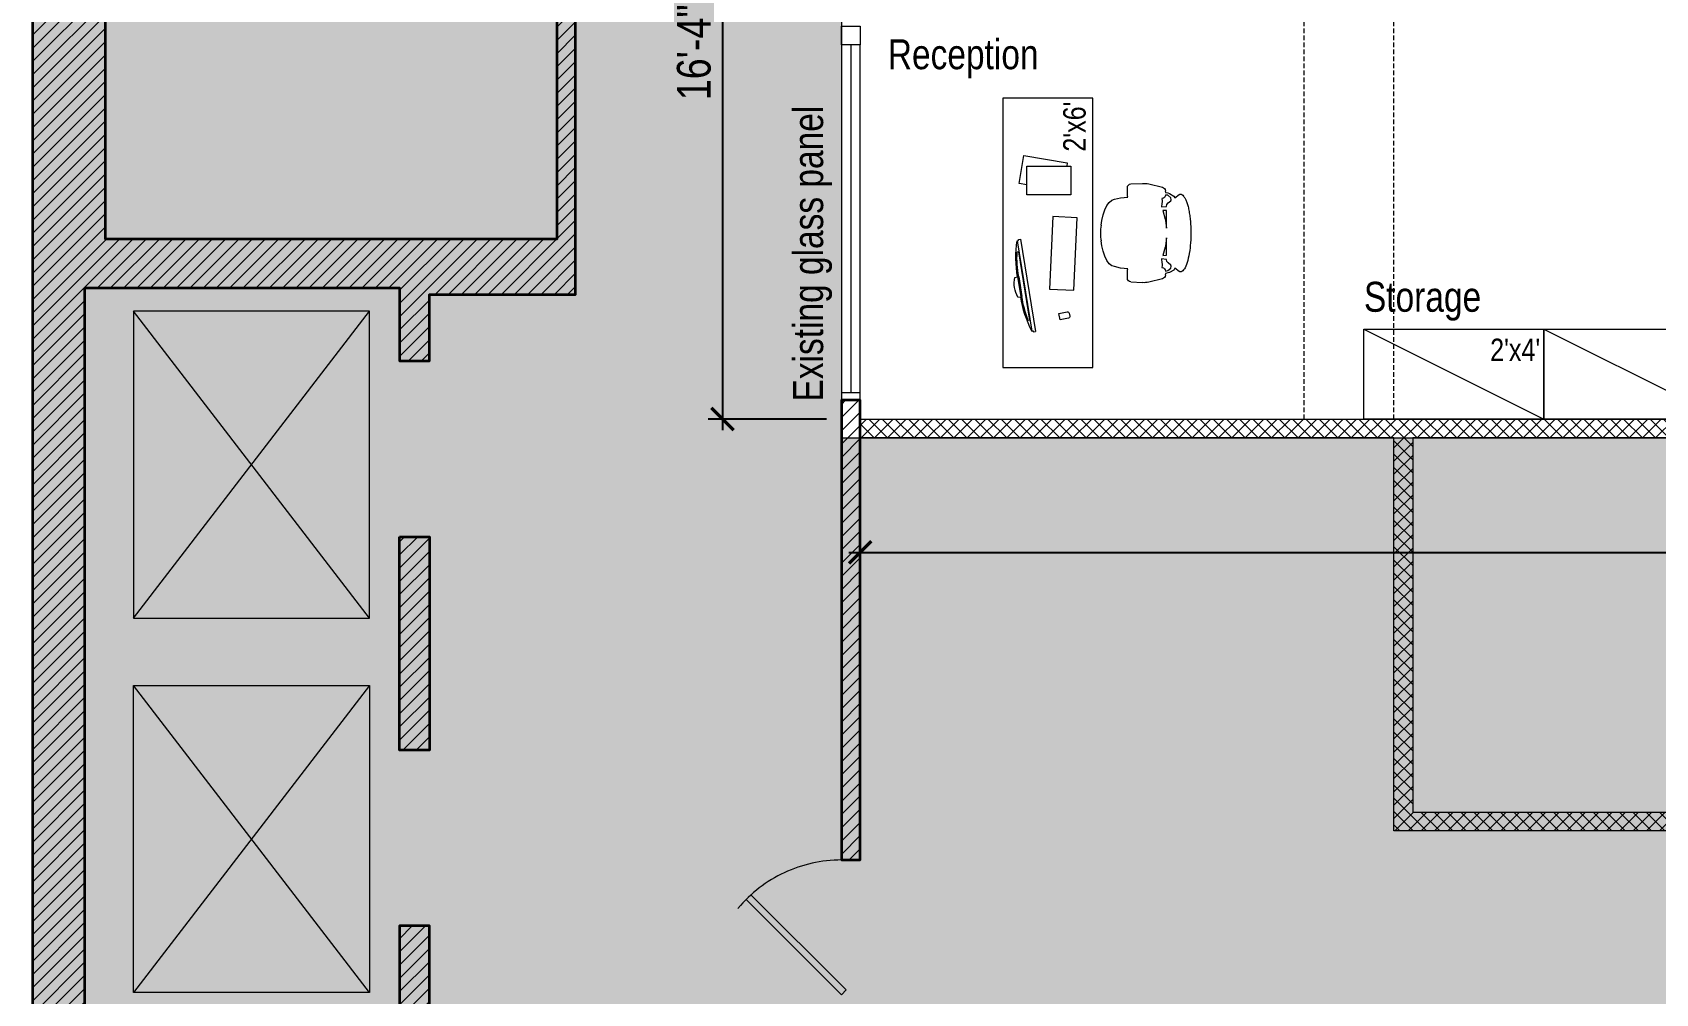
# Model space of a CAD drawing. Header units: inches. Extents: x 2034 to 6496, y 527 to 1995.
# Drawn here: x 4434.4 to 4867.8, y 1134.9 to 1391.7 of the extents above; entities that cross this region are included whole.
import ezdxf

# ---------------------------------------------------------------- set-up
doc = ezdxf.new("R2010")
doc.units = ezdxf.units.IN
doc.header["$LTSCALE"] = 5
doc.header["$MEASUREMENT"] = 0
doc.linetypes.add('HIDDEN', pattern=[0.375, 0.25, -0.125])
doc.layers.get('0').update_dxf_attribs({"linetype": 'CONTINUOUS', "lineweight": 5})
doc.layers.get('DEFPOINTS').update_dxf_attribs({"linetype": 'CONTINUOUS', "lineweight": 5})
for name, color, linetype, lineweight in [('Annotations', 8, 'CONTINUOUS', 5), ('Drywalls', 7, 'CONTINUOUS', 20), ('Framing', 142, 'CONTINUOUS', 13), ('Hatches', 8, 'CONTINUOUS', 5), ('Projections', 157, 'HIDDEN', 5), ('Viewed', 156, 'CONTINUOUS', 9), ('Walls', 7, 'CONTINUOUS', 35)]:
    doc.layers.add(name, color=color, linetype=linetype, lineweight=lineweight)
doc.layers.add('Zones', color=7, linetype='CONTINUOUS', lineweight=5, true_color=0xe3e3e3, transparency=0.7)
doc.styles.get("Standard").update_dxf_attribs({"font": 'arial.ttf', "width": 0.8})
doc.dimstyles.new('ARCH', dxfattribs={"dimscale": 96, "dimtxt": 0.09375, "dimasz": 0.0625, "dimexe": 0.04, "dimexo": 0.09375, "dimgap": 0.03125, "dimtad": 1, "dimdec": 5, "dimrnd": 0.0625, "dimzin": 3, "dimdsep": 46, "dimlunit": 4, "dimtxsty": 'Standard', "dimblk": 'OBLIQUE', "dimblk1": 'ARCHTICK', "dimblk2": 'ARCHTICK', "dimsah": 1, "dimcen": 0.03125, "dimdle": 0.03125, "dimclrd": 256, "dimclre": 256, "dimclrt": 256, "dimazin": 0, "dimtfac": 1, "dimtmove": 2, "dimatfit": 3, "dimldrblk": 'ARO14', "dimfxl": 0.3, "dimfxlon": 1, "dimfrac": 2, "dimarcsym": 0})
pattern_1 = [(45, (2400, 4e-14), (-1.767767, 1.767767), [])]

# ---------------------------------------------------------------- blocks, each defined once
blk = doc.blocks.new('DR1H45')
at = {"color": 0, "linetype": 'ByBlock', "lineweight": -2}
for p, q in [((-0.5, 0), (0.207, 0.707)), ((-0.465, -0.035), (0.242, 0.672)), ((0.207, 0.707), (0.242, 0.672)), ((-0.5, 0), (-0.465, -0.035))]:
    blk.add_line(p, q, dxfattribs=at)
at = {"layer": 'Projections'}
blk.add_arc((-0.5, 0), 1, 0, 50.1944, dxfattribs=at)
blk = doc.blocks.new('_ArchTick')
at = {"const_width": 0.15}
blk.add_lwpolyline([(-0.5, -0.5), (0.5, 0.5)], dxfattribs=at)
blk = doc.blocks.new('*D64')
at = {"layer": 'Annotations', "lineweight": -2, "transparency": 16777216}
for p, q in [((4618.66, 1487.41), (4618.66, 1285.41)), ((4646.44, 1484.41), (4614.82, 1484.41)), ((4646.44, 1288.41), (4614.82, 1288.41))]:
    blk.add_line(p, q, dxfattribs=at)
at = {"layer": 'DEFPOINTS', "color": 0, "transparency": 16777216}
for p in [(4655.44, 1484.41), (4618.66, 1288.41), (4655.44, 1288.41)]:
    blk.add_point(p, dxfattribs=at)
at = {"layer": 'Annotations', "lineweight": -2, "transparency": 16777216, "xscale": 6, "yscale": 6, "zscale": 6}
for p, rotation in [((4618.66, 1484.41), 90), ((4618.66, 1288.41), 270)]:
    blk.add_blockref('_ArchTick', p, dxfattribs=dict(at, rotation=rotation))
at = {"layer": 'Annotations', "transparency": 16777216, "insert": (4611.06, 1386.41), "char_height": 9, "attachment_point": 5, "rotation": 90}
blk.add_mtext('16\'-4"', dxfattribs=at)
blk = doc.blocks.new('_Oblique')
at = {"lineweight": -2}
blk.add_line((-0.5, -0.5), (0.5, 0.5), dxfattribs=at)
blk = doc.blocks.new('ARO14')
blk.add_line((0, 0), (-1.021, 0))
at = {"const_width": 0.0625}
blk.add_lwpolyline([(-0.77, 0.468), (0, 0), (-0.77, -0.468)], dxfattribs=at)
blk = doc.blocks.new('*D69')
at = {"layer": 'Annotations', "lineweight": -2, "transparency": 16777216}
for p, q in [((4655.44, 1279.41), (4655.44, 1248.95)), ((5257.44, 1279.41), (5257.44, 1248.95)), ((4652.44, 1252.79), (5260.44, 1252.79))]:
    blk.add_line(p, q, dxfattribs=at)
at = {"layer": 'DEFPOINTS', "color": 0, "transparency": 16777216}
for p in [(4655.44, 1288.41), (5257.44, 1288.41), (5257.44, 1252.79)]:
    blk.add_point(p, dxfattribs=at)
at = {"layer": 'Annotations', "lineweight": -2, "transparency": 16777216, "xscale": 6, "yscale": 6, "zscale": 6, "rotation": 180}
blk.add_blockref('_ArchTick', (4655.44, 1252.79), dxfattribs=at)
at = {"layer": 'Annotations', "lineweight": -2, "transparency": 16777216, "xscale": 6, "yscale": 6, "zscale": 6}
blk.add_blockref('_ArchTick', (5257.44, 1252.79), dxfattribs=at)
at = {"layer": 'Annotations', "transparency": 16777216, "insert": (4964.5, 1260.39), "char_height": 9, "attachment_point": 5}
blk.add_mtext('50\'-2"', dxfattribs=at)
blk = doc.blocks.new('storage')
blk.add_line((0, 24), (48, 0))
blk.add_lwpolyline([(0, 0), (0, 24), (48, 24), (48, 0)], close=True)
at = {"layer": 'Annotations', "insert": (33.68, 21.49), "char_height": 6, "width": 60.9989, "attachment_point": 1}
blk.add_mtext("{2'x4'}", dxfattribs=at)
blk = doc.blocks.new('herman miller')
at = {"color": 0, "linetype": 'ByBlock', "lineweight": -2}
for p, q in [((2066, 3309), (2035, 3333)), ((2071, 3322), (2066, 3309)), ((2101, 3339), (2071, 3322)), ((2090, 3296), (2092, 3309)), ((2092, 3309), (2113, 3327)), ((2113, 3343), (2101, 3339)), ((2129, 3346), (2113, 3343)), ((2113, 3327), (2129, 3329)), ((2130, 3358), (2129, 3346)), ((2242, 3404), (2149, 3382)), ((2154, 3304), (2151, 3291)), ((2363, 3404), (2285, 3408)), ((2433, 3309), (2384, 3314)), ((2387, 3326), (2387, 3379)), ((2475, 3300), (2433, 3309)), ((2092, 3289), (2090, 3296)), ((2111, 3275), (2092, 3289)), ((2120, 3264), (2111, 3275)), ((2121, 3251), (2120, 3264)), ((2155, 3248), (2121, 3251)), ((2121, 3223), (2147, 3224)), ((2122, 3104), (2121, 3223)), ((2147, 3224), (2130, 3166)), ((2151, 3291), (2151, 3288)), ((2151, 3288), (2154, 3267)), ((2154, 3267), (2155, 3254)), ((2155, 3254), (2155, 3248)), ((2493, 3293), (2475, 3300)), ((2510, 3279), (2493, 3293)), ((2526, 3257), (2510, 3279)), ((2540, 3229), (2526, 3257)), ((2551, 3195), (2540, 3229)), ((2560, 3157), (2551, 3195)), ((2129, 3157), (2122, 3104)), ((2130, 3166), (2129, 3157)), ((2564, 3125), (2560, 3157)), ((2121, 2920), (2122, 3038)), ((2122, 3038), (2129, 2985)), ((2129, 2985), (2130, 2976)), ((2130, 2976), (2147, 2918)), ((2551, 2947), (2560, 2985)), ((2560, 2985), (2564, 3017)), ((2092, 2853), (2111, 2868)), ((2111, 2868), (2120, 2878)), ((2120, 2878), (2121, 2891)), ((2147, 2918), (2121, 2920)), ((2121, 2891), (2155, 2895)), ((2154, 2875), (2151, 2854)), ((2155, 2888), (2154, 2875)), ((2155, 2895), (2155, 2888)), ((2493, 2849), (2510, 2863)), ((2510, 2863), (2526, 2885)), ((2526, 2885), (2540, 2913)), ((2540, 2913), (2551, 2947)), ((2035, 2810), (2066, 2833)), ((2066, 2833), (2071, 2820)), ((2071, 2820), (2101, 2803)), ((2090, 2846), (2092, 2853)), ((2092, 2833), (2090, 2846)), ((2113, 2816), (2092, 2833)), ((2101, 2803), (2113, 2800)), ((2129, 2813), (2113, 2816)), ((2113, 2800), (2129, 2796)), ((2129, 2796), (2130, 2784)), ((2149, 2760), (2242, 2738)), ((2151, 2854), (2151, 2851)), ((2151, 2851), (2154, 2838)), ((2384, 2828), (2433, 2833)), ((2387, 2764), (2387, 2816)), ((2433, 2833), (2475, 2843)), ((2475, 2843), (2493, 2849)), ((2285, 2734), (2363, 2738))]:
    blk.add_line(p, q, dxfattribs=at)
for centre, radius, start, end in [((2028, 3323), 11.4, 52.4809, 89.3775), ((2154, 3330), 25.4, 181.636, 262.725), ((2155, 3357), 25.4, 103.3925, 178.698), ((2154, 3330), 25.4, 262.725, 269.798), ((2277, 3256), 152, 87.0643, 103.3925), ((2362, 3379), 25.4, 0, 87.0643), ((2362, 3326), 25.4, 332.4862, 0), ((2135, 3071), 432, 352.8004, 7.1996), ((2028, 2819), 11.4, 270.6225, 307.5191), ((2154, 2812), 25.4, 97.275, 178.364), ((2155, 2785), 25.4, 181.302, 256.6075), ((2154, 2812), 25.4, 90.202, 97.275), ((2362, 2764), 25.4, 272.9357, 0), ((2362, 2816), 25.4, 0, 27.5138), ((2277, 2886), 152, 256.6075, 272.9357)]:
    blk.add_arc(centre, radius, start, end, dxfattribs=at)
blk.add_open_spline([(2028, 3335), (2025, 3335), (2017, 3333), (2006, 3323), (1996, 3307), (1986, 3285), (1977, 3258), (1970, 3227), (1964, 3191), (1958, 3140), (1956, 3085), (1957, 3030), (1961, 2976), (1969, 2913), (1986, 2854), (2002, 2822), (2017, 2810), (2025, 2807), (2028, 2807)], degree=3, knots=[0, 0, 0, 0, 0.05, 0.1, 0.15, 0.2, 0.25, 0.3, 0.35, 0.4, 0.5, 0.55, 0.6, 0.7, 0.8, 0.9, 0.95, 1, 1, 1, 1], dxfattribs=at)
blk = doc.blocks.new('monitor')
at = {"color": 0, "linetype": 'ByBlock', "lineweight": -2}
for p, q in [((-12.52, 0.6), (-12.52, 0)), ((-12.52, 0.6), (-12.52, 0)), ((-12.22, 0.6), (-12.52, 0.6)), ((-12.52, 0), (12.52, 0)), ((-12.22, 0.95), (12.22, 0.95)), ((-12.22, 0.95), (-12.22, 0.6)), ((-9.24, 1.1), (-9.24, 1.45)), ((-9.24, 1.1), (-9.24, 1.45)), ((-9.24, 1.1), (9.24, 1.1)), ((-2.68, 3.17), (-2.68, 2.38)), ((-2.68, 2.38), (2.68, 2.38)), ((-2.68, 2.09), (2.68, 2.09)), ((2.68, 3.17), (2.68, 2.38)), ((9.24, 1.1), (9.24, 1.45)), ((12.22, 0.95), (12.22, 0.6)), ((12.22, 0.6), (12.52, 0.6)), ((12.52, 0.6), (12.52, 0))]:
    blk.add_line(p, q, dxfattribs=at)
for centre, radius, start, end in [((-3.23, -26.48), 28.87, 88.9181, 108.1434), ((-3.23, -26.48), 28.58, 88.9181, 102.1432), ((0, -3.88), 7.54, 69.1704, 110.8296), ((3.23, -26.48), 28.87, 71.8566, 91.0819), ((3.23, -26.48), 28.58, 77.8568, 91.0819)]:
    blk.add_arc(centre, radius, start, end, dxfattribs=at)
blk = doc.blocks.new('office single')
at = {"color": 0, "linetype": 'ByBlock', "lineweight": -2}
for points in [[(0, 0), (0, 24), (72, 24), (72, 0)], [(53.78, 18.15), (46.2, 18.15), (46.2, 6.36), (53.78, 6.36)]]:
    blk.add_lwpolyline(points, close=True, dxfattribs=at)
at = {"color": 0, "linetype": 'ByBlock', "lineweight": -2, "flags": 128}
blk.add_lwpolyline([(13.22, 17.48), (12.78, 15.28), (14.43, 14.94), (14.87, 17.14, 0.414214), (14.51, 17.68), (13.76, 17.84, 0.414214)], format="xyb", close=True, dxfattribs=at)
blk.add_lwpolyline([(40.04, 19.76), (40.33, 13.32), (20.99, 12.46), (20.71, 18.9)], close=True, dxfattribs=at)
at = {"color": 0, "linetype": 'ByBlock', "lineweight": -2}
blk.add_lwpolyline([(48.86, 6.36), (49.2, 4.3), (56.68, 5.55), (54.75, 17.17), (53.78, 17.01)], dxfattribs=at)
at = {"color": 0, "linetype": 'ByBlock', "lineweight": -2, "xscale": 0.03937007874015748, "yscale": 0.03937007874015748, "zscale": 0.03937007874015748, "rotation": 270}
blk.add_blockref('herman miller', (-84.95, 127.19), dxfattribs=at)
at = {"color": 0, "linetype": 'ByBlock', "lineweight": -2, "rotation": 170.8111639226411}
blk.add_blockref('monitor', (21.97, 6.69), dxfattribs=at)
at = {"layer": 'Annotations', "extrusion": (0, 0, -1), "insert": (57.7, 16.07), "char_height": 6, "width": 60.9989, "attachment_point": 1, "text_direction": (1, 0, 0)}
blk.add_mtext("{2'x6'}", dxfattribs=at)

msp = doc.modelspace()

# ---------------------------------------------------------------- hatches: boundary and pattern name
at = {"layer": 'Hatches'}
h = msp.add_hatch(dxfattribs=at)
h.set_pattern_fill('ANSI31', color=256, scale=20, style=0)
h.set_pattern_definition(pattern_1)
h.paths.add_polyline_path([(4451.443411, 776.975537), (4451.443411, 847.100537), (4469.76143, 847.100537), (4469.76143, 872.964498), (4579.443411, 872.964498), (4579.443411, 1026.714498), (4609.943411, 1026.714498), (4609.943411, 1031.714498), (4579.443411, 1031.714498), (4579.443411, 1068.964498), (4570.443411, 1068.964498), (4570.443411, 1066.964498), (4567.443411, 1066.964498), (4567.443411, 886.214498), (4447.443411, 886.214498), (4447.443411, 1117.214498), (4567.443411, 1117.214498), (4567.443411, 1110.964498), (4570.443411, 1110.964498), (4570.443411, 1108.964498), (4579.443411, 1108.964498), (4579.443411, 1126.464498), (4540.443411, 1126.464498), (4540.443411, 1152.964498), (4532.443411, 1152.964498), (4532.443411, 1128.964498), (4448.443411, 1128.964498), (4448.443411, 1323.464498), (4532.443411, 1323.464498), (4532.443411, 1303.964498), (4540.443411, 1303.964498), (4540.443411, 1321.714498), (4579.443411, 1321.714498), (4579.443411, 1417.714498), (4574.443411, 1417.714498), (4574.443411, 1401.464498), (4453.943411, 1401.464498), (4453.943411, 1452.464498), (4574.443411, 1452.464498), (4574.443411, 1449.714498), (4579.443411, 1449.714498), (4579.443411, 1475.464498), (4574.443411, 1475.464498), (4574.443411, 1457.464498), (4453.943411, 1457.464498), (4453.943411, 1564.214498), (4574.443411, 1564.214498), (4574.443411, 1507.464498), (4579.443411, 1507.464498), (4579.443411, 1624.464498), (4574.443411, 1624.464498), (4574.443411, 1572.714498), (4453.943411, 1572.714498), (4453.943411, 1660.464498), (4574.443411, 1660.464498), (4574.443411, 1656.464498), (4579.443411, 1656.464498), (4579.443411, 1688.464498), (4570.443411, 1688.464498), (4570.443411, 1686.464498), (4567.443411, 1686.464498), (4567.443411, 1672.464498), (4447.443411, 1672.464498), (4447.443411, 1914.464498), (4567.443411, 1914.464498), (4567.443411, 1730.464498), (4570.443411, 1730.464498), (4570.443411, 1728.464498), (4579.443411, 1728.464498), (4579.443411, 1746.464498), (4611.193411, 1746.464498), (4611.193411, 1754.464498), (4579.443411, 1754.464498), (4579.443411, 1855.464498), (4677.943411, 1855.464498), (4677.943411, 1754.464498), (4659.193411, 1754.464498), (4659.193411, 1746.464498), (4680.943411, 1746.464498), (4680.943411, 1680.464498), (4685.943411, 1680.464498), (4685.943411, 1746.464498), (4685.943411, 1870.714498), (4609.193411, 1870.714498), (4609.193411, 1881.714498), (4578.193411, 1881.714498), (4578.193411, 1922.464498), (4549.943411, 1922.464498), (4549.943411, 1966.214498), (4566.943411, 1966.214498), (4566.943411, 1992.214498), (4563.76143, 1995.396479), (4539.76143, 1995.396479), (4536.57945, 1992.214498), (4536.57945, 1924.214498), (4437.975896, 1924.214498), (4434.440363, 1920.678964), (4434.440363, 600.701042), (4437.622343, 597.519062), (4461.622343, 597.519062), (4464.804324, 600.701042), (4464.804324, 634.304596), (4451.443411, 634.304596), (4451.443411, 771.975537)])
h.paths.add_polyline_path([(4453.943411, 1396.464498), (4574.443411, 1396.464498), (4574.443411, 1336.464498), (4453.943411, 1336.464498)], flags=16)
h = msp.add_hatch(dxfattribs=at)
h.set_pattern_fill('ANSI31', color=256, scale=20, style=0)
h.set_pattern_definition(pattern_1)
edge = h.paths.add_edge_path()
edge.add_line((4655.443411, 1283.407518), (4655.443411, 1293.407518))
edge.add_line((4655.443411, 1293.407518), (4650.443411, 1293.407518))
edge.add_line((4650.443411, 1293.407518), (4650.443411, 1170.600537))
edge.add_line((4650.443411, 1170.600537), (4655.443411, 1170.600537))
edge.add_line((4655.443411, 1170.600537), (4655.443411, 1287.407518))
h = msp.add_hatch(dxfattribs=at)
h.set_pattern_fill('ANSI37', color=256, scale=20, style=0)
h.set_pattern_definition([(45, (2400, 4e-14), (-1.767767, 1.767767), []), (135, (2400, 4e-14), (-1.767767, -1.767767), [])])
h.paths.add_polyline_path([(4655.443411, 1288.407518), (5083.943411, 1288.407518), (5257.443411, 1288.407518), (5257.443411, 1283.407518), (5088.943411, 1283.407518), (5088.943411, 1223.407518), (5083.943411, 1223.407518), (5083.943411, 1283.407518), (4945.943411, 1283.407518), (4945.943411, 1183.407518), (4959.943411, 1183.407518), (4959.943411, 1178.407518), (4926.943411, 1178.407518), (4926.943411, 1183.407518), (4940.943411, 1183.407518), (4940.943411, 1283.407518), (4802.943411, 1283.407518), (4802.943411, 1183.407518), (4890.943411, 1183.407518), (4890.943411, 1178.407518), (4797.943411, 1178.407518), (4797.943411, 1283.407518), (4655.443411, 1283.407518)])
h = msp.add_hatch(dxfattribs=at)
h.set_pattern_fill('ANSI31', color=256, scale=20, style=0)
h.set_pattern_definition(pattern_1)
h.paths.add_polyline_path([(4532.443411, 1256.964498), (4540.443411, 1256.964498), (4540.443411, 1199.964498), (4532.443411, 1199.964498)])
at = {"layer": 'Zones'}
msp.add_hatch(color=256, dxfattribs=at).paths.add_polyline_path([(4434.440363, 1920.678964), (4437.975896, 1924.214498), (4536.57945, 1924.214498), (4536.57945, 1992.214498), (4539.76143, 1995.396479), (4563.76143, 1995.396479), (4566.943411, 1992.214498), (4770.76143, 1992.214498), (4773.943411, 1995.396479), (4797.943411, 1995.396479), (4801.125391, 1992.214498), (5002.76143, 1992.214498), (5005.943411, 1995.396479), (5029.943411, 1995.396479), (5033.125391, 1992.214498), (5234.76143, 1992.214498), (5237.943411, 1995.396479), (5261.943411, 1995.396479), (5265.125391, 1992.214498), (5265.125391, 1926.714498), (5261.943411, 1923.532518), (5261.943411, 1708.282518), (5265.125391, 1705.100537), (5265.125391, 1681.100537), (5261.943411, 1677.918557), (5261.943411, 1633.907518), (5024.943411, 1633.907518), (5024.943411, 1540.907518), (4866.943411, 1540.907518), (4866.943411, 1489.407518), (4650.443411, 1489.407518), (4650.443411, 1283.407518), (5261.943411, 1283.407518), (5261.943411, 1132.282518), (5265.125391, 1129.100537), (5265.125391, 1105.100537), (5261.943411, 1101.918557), (5261.943411, 844.282518), (5265.125391, 841.100537), (5265.125391, 817.100537), (5261.943411, 813.918557), (5261.943411, 529.986576), (5033.125391, 529.986576), (5029.943411, 526.804596), (5005.943411, 526.804596), (5002.76143, 529.986576), (4801.125391, 529.986576), (4797.943411, 526.804596), (4773.943411, 526.804596), (4770.76143, 529.986576), (4566.943411, 529.986576), (4563.76143, 526.804596), (4539.76143, 526.804596), (4536.57945, 529.986576), (4536.57945, 597.872615), (4527.505911, 597.872615), (4524.32393, 601.054596), (4464.804324, 601.054596), (4461.622343, 597.519062), (4437.622343, 597.519062), (4434.440363, 600.701042)])

# ---------------------------------------------------------------- linework, layer by layer
at = {"layer": 'Drywalls'}
msp.add_lwpolyline([(4655.443411, 1288.407518), (5083.943411, 1288.407518), (5257.443411, 1288.407518), (5257.443411, 1283.407518), (5088.943411, 1283.407518), (5088.943411, 1223.407518), (5083.943411, 1223.407518), (5083.943411, 1283.407518), (4945.943411, 1283.407518), (4945.943411, 1183.407518), (4959.943411, 1183.407518), (4959.943411, 1178.407518), (4926.943411, 1178.407518), (4926.943411, 1183.407518), (4940.943411, 1183.407518), (4940.943411, 1283.407518), (4802.943411, 1283.407518), (4802.943411, 1183.407518), (4890.943411, 1183.407518), (4890.943411, 1178.407518), (4797.943411, 1178.407518), (4797.943411, 1283.407518), (4655.443411, 1283.407518)], close=True, dxfattribs=at)
at = {"layer": 'Framing'}
msp.add_line((4652.943411, 1388.407518), (4652.943411, 1295.407518), dxfattribs=at)
for points in [[(4650.443411, 1393.407518), (4655.443411, 1393.407518), (4655.443411, 1388.407518), (4650.443411, 1388.407518)], [(4650.443411, 1293.407518), (4655.443411, 1293.407518), (4655.443411, 1295.407518), (4650.443411, 1295.407518)]]:
    msp.add_lwpolyline(points, close=True, dxfattribs=at)
at = {"layer": 'Projections'}
for p, q in [((4773.943411, 1288.407518), (4773.943411, 1484.407518)), ((4797.943411, 1288.407518), (4797.943411, 1484.407518))]:
    msp.add_line(p, q, dxfattribs=at)
at = {"layer": 'Viewed'}
for p, q in [((4650.443411, 1388.407518), (4650.443411, 1295.407518)), ((4655.443411, 1295.407518), (4655.443411, 1388.407518)), ((4461.443411, 1235.214498), (4524.443411, 1317.214498)), ((4524.443411, 1235.214498), (4461.443411, 1317.214498)), ((4524.443411, 1135.214498), (4461.443411, 1217.214498)), ((4524.443411, 1217.214498), (4461.443411, 1135.214498))]:
    msp.add_line(p, q, dxfattribs=at)
at = {"layer": 'Viewed', "flags": 128}
for points in [[(4461.443411, 1235.214498), (4524.443411, 1235.214498), (4524.443411, 1317.214498), (4461.443411, 1317.214498)], [(4461.443411, 1217.214498), (4524.443411, 1217.214498), (4524.443411, 1135.214498), (4461.443411, 1135.214498)]]:
    msp.add_lwpolyline(points, close=True, dxfattribs=at)
at = {"layer": 'Walls'}
for points in [[(4434.440363, 1920.678964), (4434.440363, 600.701042)], [(4448.443411, 1128.964498), (4448.443411, 1323.464498), (4532.443411, 1323.464498), (4532.443411, 1303.964498), (4540.443411, 1303.964498), (4540.443411, 1321.714498), (4579.443411, 1321.714498), (4579.443411, 1417.714498)], [(4655.443411, 1283.407518), (4655.443411, 1293.407518), (4650.443411, 1293.407518), (4650.443411, 1170.600537), (4655.443411, 1170.600537), (4655.443411, 1287.407518)], [(4540.443411, 1126.464498), (4540.443411, 1152.964498), (4532.443411, 1152.964498), (4532.443411, 1128.964498)]]:
    msp.add_lwpolyline(points, dxfattribs=at)
for points in [[(4453.943411, 1396.464498), (4574.443411, 1396.464498), (4574.443411, 1336.464498), (4453.943411, 1336.464498)], [(4532.443411, 1256.964498), (4540.443411, 1256.964498), (4540.443411, 1199.964498), (4532.443411, 1199.964498)]]:
    msp.add_lwpolyline(points, close=True, dxfattribs=at)
at = {"layer": 'Zones'}
for points in [[(4434.440363, 600.701042), (4434.440363, 1920.678964), (4437.975896, 1924.214498), (4536.57945, 1924.214498), (4536.57945, 1992.214498), (4539.76143, 1995.396479), (4563.76143, 1995.396479), (4566.943411, 1992.214498), (4770.76143, 1992.214498), (4773.943411, 1995.396479), (4797.943411, 1995.396479), (4801.125391, 1992.214498), (5002.76143, 1992.214498)], [(5024.943411, 1540.907518), (4866.943411, 1540.907518), (4866.943411, 1489.407518), (4650.443411, 1489.407518), (4650.443411, 1283.407518), (5261.943411, 1283.407518)]]:
    msp.add_lwpolyline(points, dxfattribs=at)

# ---------------------------------------------------------------- block references
at = {"layer": 'Framing', "xscale": 36, "yscale": 36, "zscale": 0.001, "rotation": 90}
msp.add_blockref('DR1H45', (4650.443411, 1152.600537), dxfattribs=at)
at = {"layer": 'Viewed', "xscale": -1, "rotation": 270}
msp.add_blockref('office single', (4693.562606, 1302.153608), dxfattribs=at)
at = {"layer": 'Viewed'}
for p in [(4789.943411, 1288.407518), (4837.943411, 1288.407518)]:
    msp.add_blockref('storage', p, dxfattribs=at)

# ---------------------------------------------------------------- texts
at = {"layer": 'Annotations', "char_height": 8, "width": 60.99887021, "attachment_point": 1}
for s, insert in [('{Reception}', (4662.807328, 1389.873617)), ('{Storage}', (4789.929252, 1325.06988))]:
    msp.add_mtext(s, dxfattribs=dict(at, insert=insert))
at = {"layer": 'Annotations', "insert": (4637.536966, 1293.098826), "char_height": 8, "width": 99.66850722, "attachment_point": 1, "rotation": 90}
msp.add_mtext('{Existing glass panel}', dxfattribs=at)

# ---------------------------------------------------------------- dimensions: what is measured, and where the dimension line sits
at = {"layer": 'Annotations'}
dim = msp.add_linear_dim(base=(4618.659963, 1288.407518), p1=(4655.443411, 1484.407518), p2=(4655.443411, 1288.407518), angle=90, dimstyle='ARCH', dxfattribs=at)
dim.commit()
dim.dimension.update_dxf_attribs({"geometry": '*D64', "text_midpoint": (4611.064807, 1386.407518)})
dim = msp.add_linear_dim(base=(5257.443411, 1252.792571), p1=(4655.443411, 1288.407518), p2=(5257.443411, 1288.407518), dimstyle='ARCH', dxfattribs=at)
dim.commit()
dim.dimension.update_dxf_attribs({"geometry": '*D69', "text_midpoint": (4964.499286, 1260.387728), "dimtype": 160})

doc.saveas('drawing.dxf')
